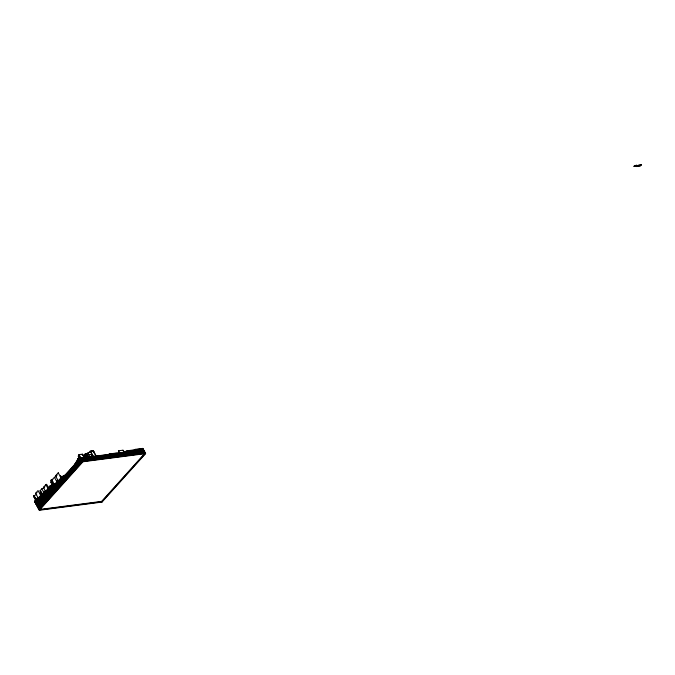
<?xml version="1.0" encoding="UTF-8"?>
<svg xmlns="http://www.w3.org/2000/svg" width="675" height="675" viewBox="0 0 675 675"><rect width="100%" height="100%" fill="white"/><g stroke="black" fill="none" stroke-linecap="round" stroke-linejoin="round"><path stroke-width="1.01" d="M35.809 500.226L34.231 496.488L33.75 496.716L35.792 500.47L36.264 500.243L33.86 495.821L36.72 494.429M52.228 484.768L50.853 482.228L50.988 480.153L52.81 479.351M49.165 487.468L49.258 486.16L51.46 485.207M40.719 490.919L40.61 492.353L42.23 495.323M51.933 480.06L54.405 477.284L56.236 476.483M53.84 483.57L35.758 503.643M54.025 483.916L35.944 503.989M54.219 484.262L36.138 504.335M54.405 484.616L51.933 480.026M50.178 487.451L50.271 486.498L51.384 485.519M40.053 490.784L41.951 495.172L40.053 490.784L41.833 488.793L44.204 487.763M41.766 494.826L41.842 494.083L34.813 501.905M51.131 486.194L51.874 484.608L52.945 484.473M51.545 485.89L51.275 486.456L51.587 484.928M33.75 496.716L33.86 495.821M35.792 500.47L35.902 499.576M90.982 454.385L92.078 456.705L90.982 454.385L87.218 454.874L87.008 456.258M77.676 458.595L78.806 460.688L78.528 461.472L77.397 459.388L77.676 458.595L79.346 457.996M77.397 459.388L78.224 461.329M83.287 457L83.658 456.022L87.05 455.262L87.995 457L87.328 457.557L86.383 455.819L87.05 455.262M87.21 457.616L85.506 454.486L85.421 456.165M74.419 465.379L75.035 463.885L74.604 465.725M74.461 465.463L75.085 463.97M78.713 455.051L78.19 456.292L79.987 459.599L80.511 458.359L78.713 455.051L79.102 454.621L82.502 454.182L84.299 457.49L83.978 458.241M82.19 454.933L82.502 454.182M77.127 462.721L77.363 462.071M78.308 460.907L77.735 462.772L78.646 460.983L77.709 459.27M77.591 462.51L80.899 457.928L96.365 455.912L96.803 456.941M75.676 462.67L77.051 460.51L78.722 460.072M633.977 166.379L634.534 165.67L636.542 165.274L633.977 166.379L636.044 166.092L636.542 165.274M636.441 166.497L637.175 165.552L641.191 164.751L640.516 165.805L636.441 166.497L640.457 165.696L641.191 164.751M636.5 166.598L637.234 165.653L641.25 164.86M74.022 465.488L75.414 463.885M38.23 498.108L35.606 493.273L38.036 490.565L40.66 495.399M45.436 491.206L43.386 487.409L45.875 484.642L46.626 484.304L48.684 488.093L47.933 488.438L45.875 484.642M58.219 480.895L55.485 475.858L58.278 472.778M38.652 497.542L37.614 497.678L34.433 501.204L39.344 510.249L102.001 502.09L145.631 453.6L142.796 448.386L135.295 449.356L134.156 450.495M34.627 501.55L38.036 497.762M40.466 495.053L42.533 494.547M34.999 502.251L45.25 490.86M35.193 502.597L49.418 487.333M49.283 487.072L50.895 486.785M35.378 502.943L49.503 487.249M49.545 487.333L51.638 485.013M35.564 503.288L53.097 483.806L54.338 483.68L53.173 484.186M60.37 476.28L60.674 475.943L61.661 477.875L60.37 476.28L60.674 475.943M56.675 480.946L57.071 480.895M57.848 480.203L56.683 481.494L58.598 480.659M36.323 504.681L58.033 480.549M60.834 477.436L62.691 477.562M36.509 505.035L61.661 477.082L62.699 476.947M36.703 505.381L63.256 475.867L64.395 475.622M36.889 505.727L64.15 475.419L65.593 475.403L64.15 475.419M37.074 506.073L77.169 461.658L77.498 462.265M37.268 506.419L78.503 460.721M37.454 506.773L81.084 458.274L143.741 450.124M37.648 507.119L81.27 458.62L143.935 450.47M37.834 507.465L81.464 458.975L144.121 450.816M38.019 507.811L81.65 459.321L144.307 451.162M38.213 508.157L81.835 459.667L144.501 451.516M38.399 508.511L82.029 460.013L144.686 451.862M38.585 508.857L82.215 460.367L144.88 452.208M38.779 509.203L82.409 460.713L145.066 452.554M39.344 510.249L82.974 461.751L145.631 453.6M126.039 451.921L127.094 450.799L142.99 448.732M101.63 501.398L145.252 452.9L82.595 461.059L38.964 509.549L101.63 501.398L102.001 502.09M118.547 451.499L118.631 450.782L122.993 450.217L124.124 451.828M85.767 455.861L84.856 454.191L87.016 453.44L87.969 455.262M88.492 454.123L88.02 453.111L90.678 451.71L93.504 456.924L90.264 451.128L93.378 450.714L96.491 456.604M84.957 455.169L84.223 455.507L84.957 455.169L86.088 457.253L85.362 457.599L84.198 455.262M43.386 487.409L45.014 486.675M37.867 498.58L36.096 499.365L34.054 495.602M55.485 475.858L57.274 475.073M60.978 477.833L58.244 472.787M50.853 482.228L52.675 481.435M53.367 484.532L54.523 484.026M35.606 493.273L37.1 492.632M82.763 455.439L85.506 454.486M64.581 475.968L63.256 475.867M123.744 451.609L143.176 449.077M143.37 449.423L116.336 453.313M116.193 453.052L109.08 453.98L109.418 454.587M109.223 454.241L143.556 449.778M96.407 456.005L109.274 454.326M62.885 477.292L61.661 477.082M61.02 477.79L61.872 477.301M53.106 484.819L51.874 484.608M41.917 495.028L40.686 494.817M34.18 497.213L34.661 497.154M38.838 497.888L37.614 497.678M93.133 450.875L93.968 451.929M90.264 451.128L90.678 451.71M119.576 452.52L119.905 453.001L118.631 450.782M84.856 454.191L85.388 455.009M93.867 452.706L92.509 450.537L87.016 453.44M135.295 449.356L134.983 449.575M127.094 450.799L126.866 451.01M122.993 450.217L123.938 451.955M93.622 451.778L96.061 456.275M88.02 453.111L89.438 455.718M87.218 454.874L88.349 456.958M86.535 455.507L87.48 457.245M85.455 453.862L86.813 456.368M84.704 455.574L85.649 457.312L84.603 457.76L83.658 456.022M79.102 454.621L82.974 461.751M79.751 459.818L78.806 458.072L79.574 460.325M77.051 460.51L77.811 461.903M54.405 477.284L56.877 481.84M54.135 483.671L53.097 483.806M50.988 480.153L53.747 485.224M49.359 486.987L49.688 487.595M41.833 488.793L43.816 492.446M41.124 491.662L42.331 493.898M41.656 495.323L40.222 492.674L41.167 495.239M77.077 461.472L77.735 462.772M93.378 450.714L93.656 451.389M96.365 455.912L96.668 456.68M82.78 461.405L39.158 509.903L101.815 501.744L145.446 453.254L82.78 461.405"/></g></svg>
